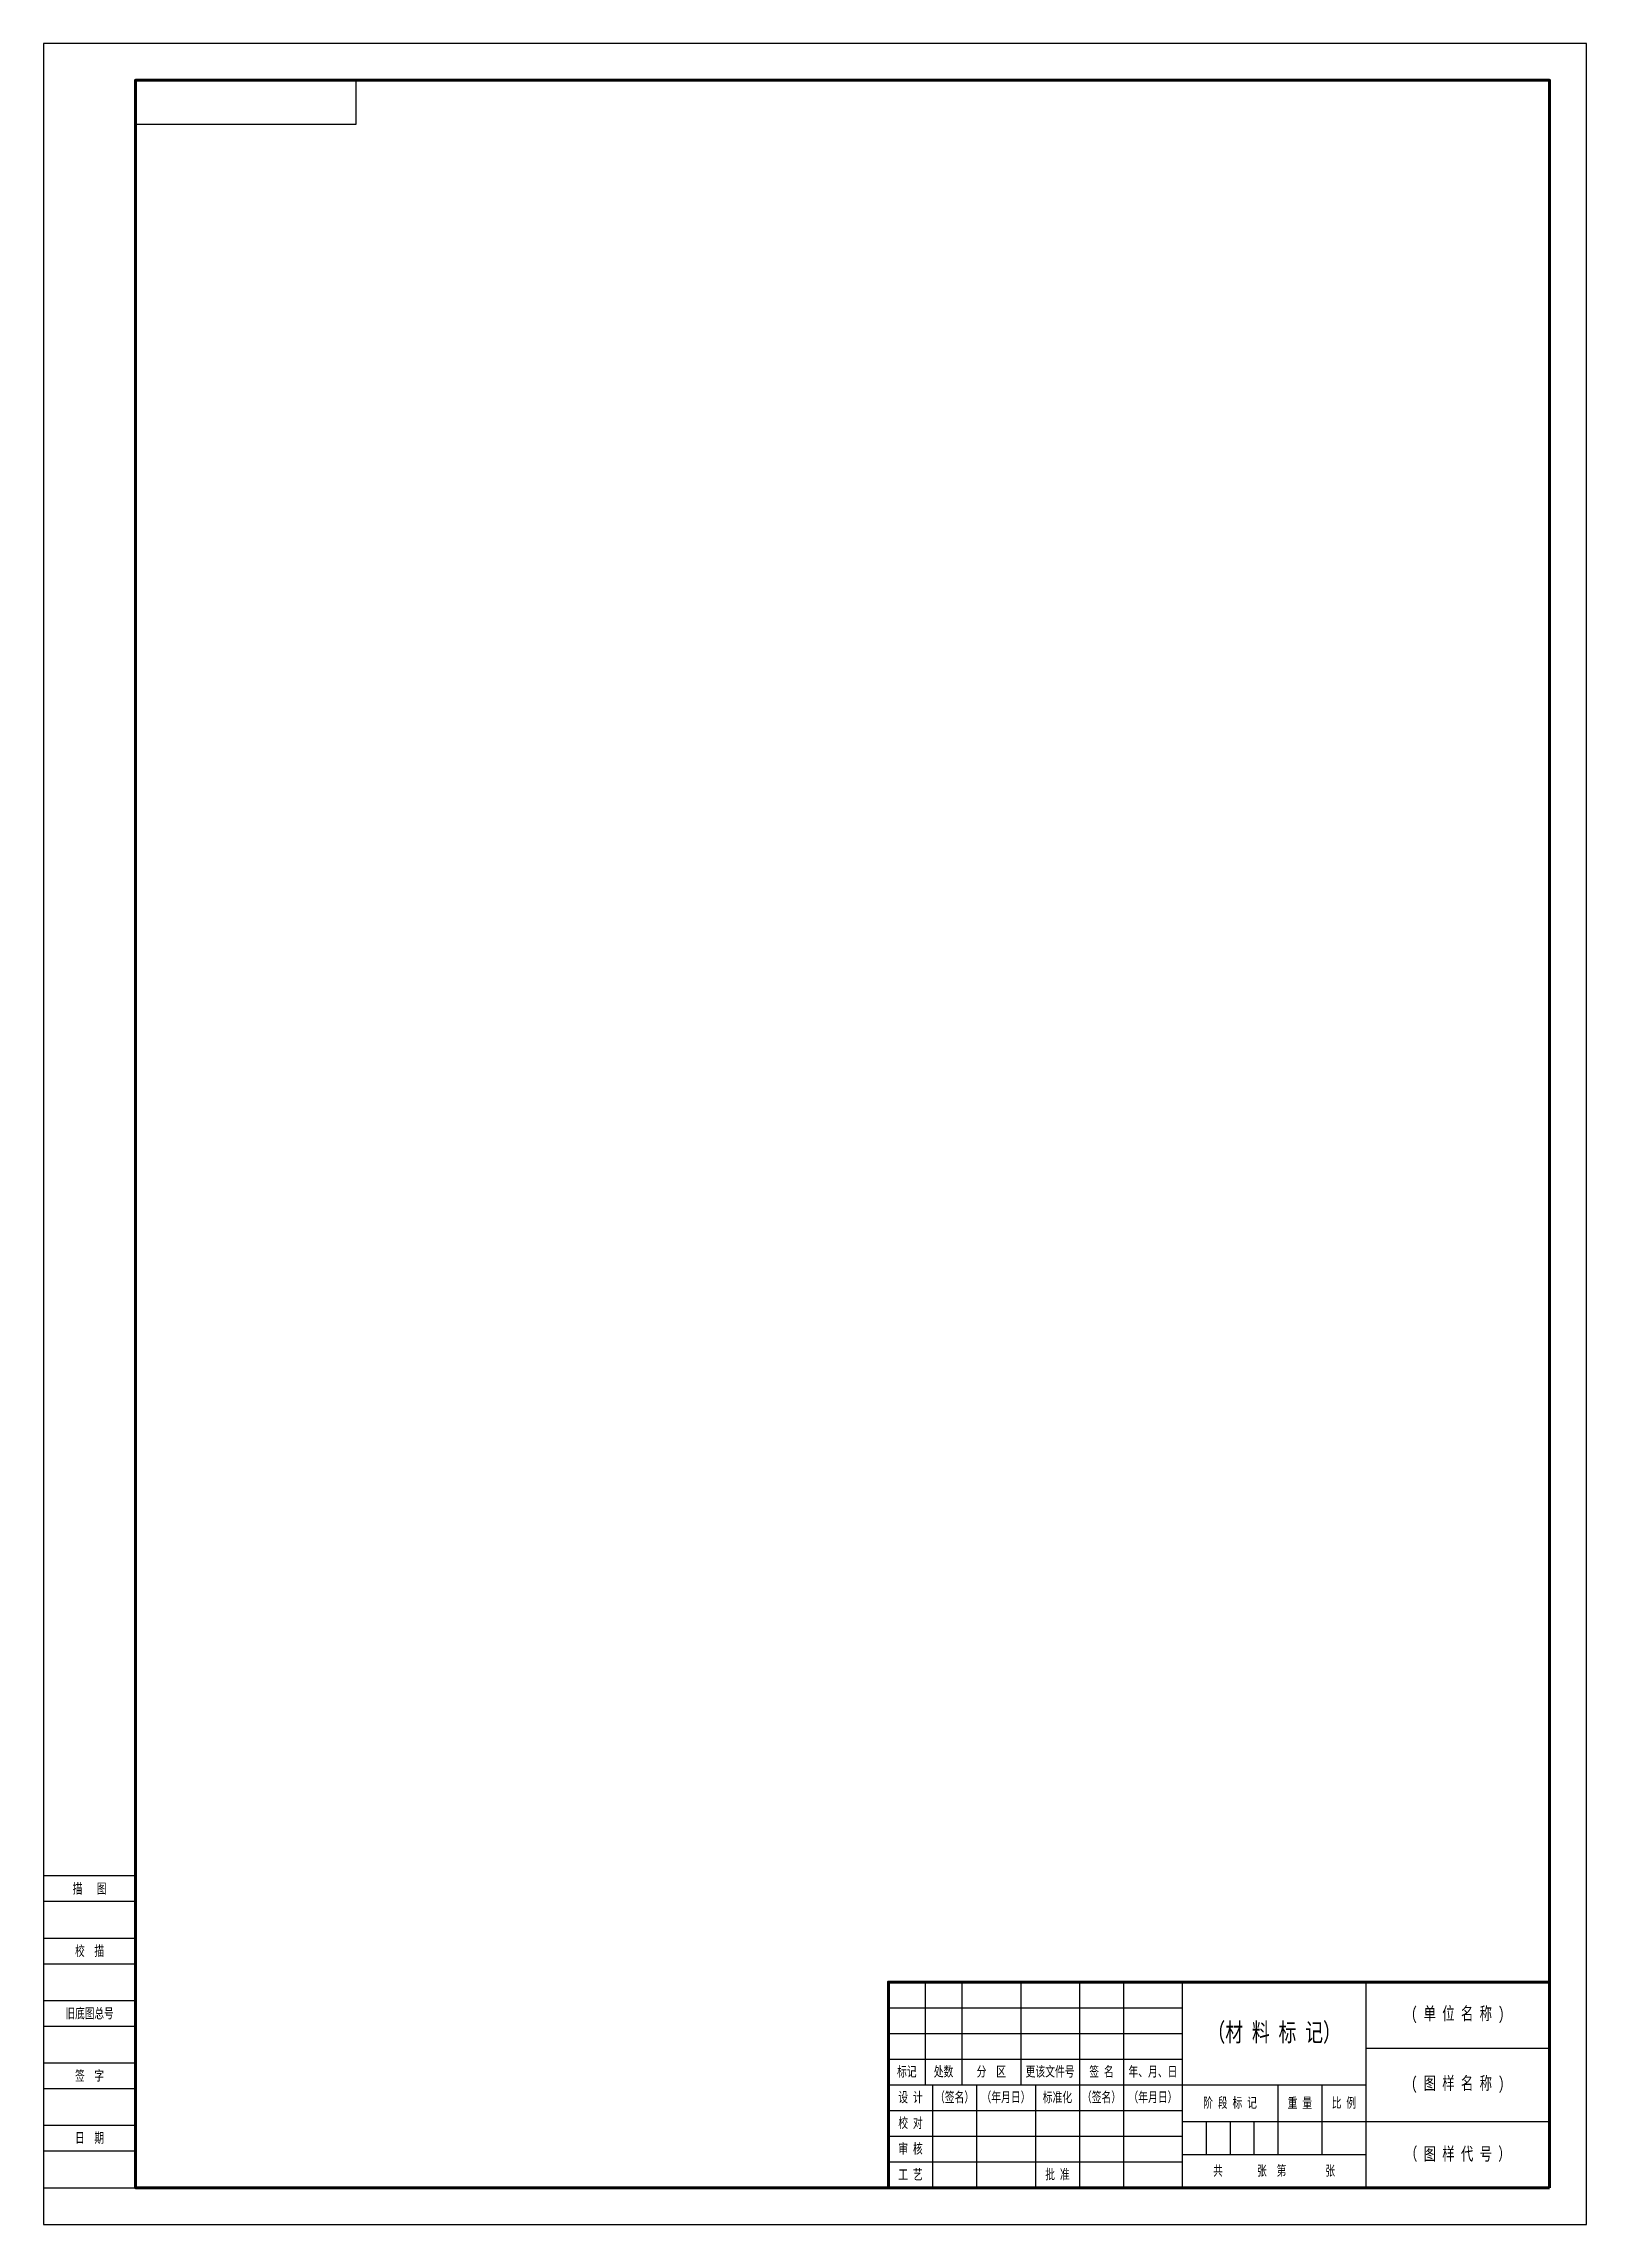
# Model space of a CAD drawing. Header units: millimetres. Extents: x 1239 to 1659, y 2478 to 3072.
import ezdxf
from ezdxf.enums import TextEntityAlignment as Align

# ---------------------------------------------------------------- set-up
doc = ezdxf.new("R2010")
doc.units = ezdxf.units.MM
doc.styles.add('样式 1', font='SimSun.ttf', dxfattribs={"width": 0.71})

msp = doc.modelspace()

# ---------------------------------------------------------------- linework, layer by layer
for p, q in [((1239, 2573), (1264, 2573)), ((1239, 2566), (1264, 2566)), ((1239, 2556), (1264, 2556)), ((1239, 2549), (1264, 2549)), ((1479, 2544), (1479, 2516)), ((1489, 2544), (1489, 2516)), ((1505, 2544), (1505, 2516)), ((1521, 2544), (1521, 2488)), ((1533, 2544), (1533, 2488)), ((1549, 2544), (1549, 2488)), ((1599, 2544), (1599, 2488)), ((1239, 2539), (1264, 2539)), ((1469, 2537), (1549, 2537)), ((1239, 2532), (1264, 2532)), ((1469, 2530), (1549, 2530)), ((1599, 2526), (1649, 2526)), ((1239, 2522), (1264, 2522)), ((1469, 2523), (1549, 2523)), ((1239, 2515), (1264, 2515)), ((1469, 2516), (1599, 2516)), ((1481, 2516), (1481, 2488)), ((1493, 2516), (1493, 2488)), ((1509, 2516), (1509, 2488)), ((1575, 2516), (1575, 2497)), ((1587, 2516), (1587, 2497)), ((1469, 2509), (1549, 2509)), ((1239, 2505), (1264, 2505)), ((1469, 2502), (1549, 2502)), ((1549, 2506), (1649, 2506)), ((1555.5, 2506), (1555.5, 2497)), ((1562, 2506), (1562, 2497)), ((1568.5, 2506), (1568.5, 2497)), ((1239, 2498), (1264, 2498)), ((1469, 2495), (1549, 2495)), ((1549, 2497), (1599, 2497)), ((1239, 2488), (1264, 2488))]:
    msp.add_line(p, q)
for points in [[(1659, 2478), (1659, 3072), (1239, 3072), (1239, 2478)], [(1324, 3050), (1264, 3050), (1264, 3062), (1324, 3062)]]:
    msp.add_lwpolyline(points, close=True)
at = {"lineweight": 70}
for points in [[(1649, 2488), (1649, 3062), (1264, 3062), (1264, 2488)], [(1649, 2488), (1469, 2488), (1469, 2544), (1649, 2544)]]:
    msp.add_lwpolyline(points, close=True, dxfattribs=at)

# ---------------------------------------------------------------- texts
at = {"style": '样式 1', "width": 0.7}
for s, p in [('描   图', (1251.5, 2569.5)), ('校  描', (1251.5, 2552.5)), ('旧底图总号', (1251.5, 2535.5)), ('签  字', (1251.5, 2518.5)), ('日  期', (1251.51, 2501.6))]:
    msp.add_text(s, height=2.75, dxfattribs=at).set_placement(p, align=Align.MIDDLE_CENTER)
at = {"attachment_point": 5, "style": '样式 1'}
for s, width, insert, char_height in [('( 单 位 名 称 )', 50, (1624, 2535), 3.5), ('（材 料 标 记）', 55.8227, (1574, 2530), 5), ('标记', 10, (1474, 2519.5), 2.75), ('{\\fFangSong_GB2312|b0|i0|c134|p49;处数}', 10, (1484, 2519.5), 2.75), ('分  区', 16, (1497, 2519.5), 2.75), ('更该文件号', 18.9744, (1513, 2519.5), 2.75), ('年、月、日', 16, (1541, 2519.5), 2.75), ('( 图 样 名 称 )', 50, (1624, 2516), 3.5), ('设 计', 12, (1475, 2512.5), 2.75), ('（签名）', 12, (1487, 2512.5), 2.75), ('（年月日）', 16, (1501, 2512.5), 2.75), ('标准化', 12, (1515, 2512.5), 2.75), ('（签名）', 12, (1527, 2512.5), 2.75), ('（年月日）', 16, (1541, 2512.5), 2.75), ('阶 段 标 记', 26, (1562, 2511), 2.75), ('重 量', 12, (1581, 2511), 2.75), ('比 例', 12, (1593, 2511), 2.75), ('校 对', 12, (1475, 2505.5), 2.75), ('审 核', 12, (1475, 2498.5), 2.75), ('（ 图 样 代 号 ）', 50, (1624, 2497), 3.5), ('工 艺', 12, (1475, 2491.5), 2.75), ('批 准', 12, (1515, 2491.5), 2.75), ('共       张  第        张', 50, (1574, 2492.5), 2.75)]:
    msp.add_mtext_dynamic_manual_height_columns(s, width=width, gutter_width=12.5, heights=[0], dxfattribs=dict(at, insert=insert, char_height=char_height))
at = {"insert": (1527, 2519.5), "char_height": 2.75, "attachment_point": 5, "style": '样式 1'}
msp.add_mtext_dynamic_auto_height_columns('签 名', width=12, gutter_width=12.5, height=7, count=1, dxfattribs=at)

doc.saveas('drawing.dxf')
